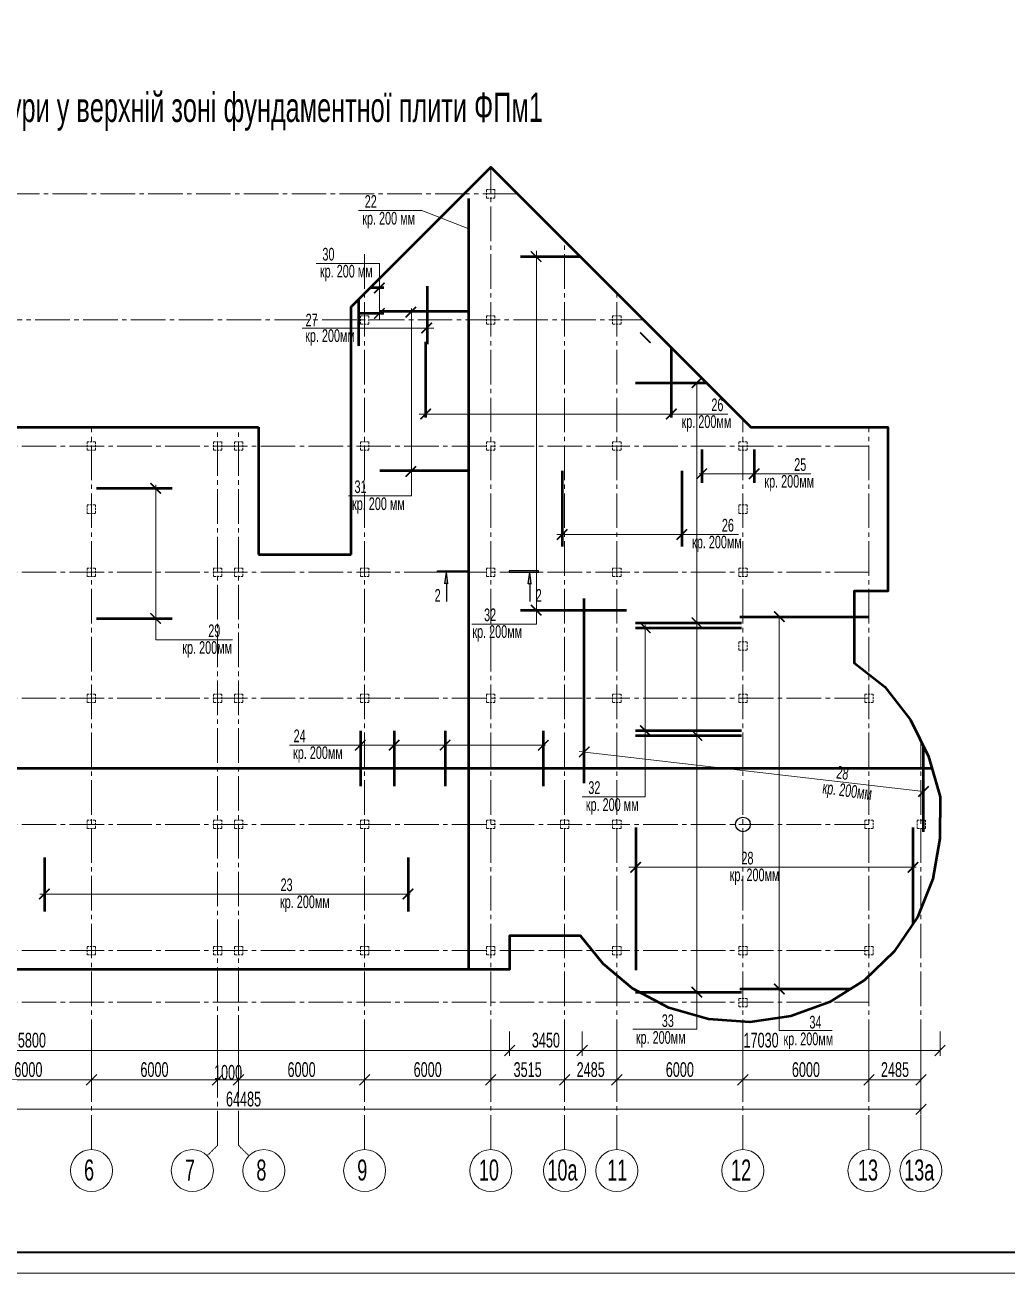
# Model space of a CAD drawing. Extents: x -483223 to 550073, y -164053 to -64662.
# Drawn here: x -463617 to -440250, y -132422 to -102734 of the extents above; entities that cross this region are included whole.
import ezdxf

# ---------------------------------------------------------------- set-up
doc = ezdxf.new("R2010")
doc.units = 0
doc.header["$MEASUREMENT"] = 0
for name, pattern in [('DASHDOT', [25.4, 12.7, -6.35, 0, -6.35]), ('HIDDEN2', [4.7625, 3.175, -1.5875]), ('K5LT_AXLED', [16.25, 11.75, -1.5, 1.5, -1.5]), ('K5LT_THIN', [0])]:
    doc.linetypes.add(name, pattern=pattern)
doc.layers.get('0').update_dxf_attribs({"color": 40, "linetype": 'CONTINUOUS'})
doc.layers.get('Defpoints').update_dxf_attribs({"linetype": 'CONTINUOUS'})
for name, color, linetype in [('KOLONY', 60, 'CONTINUOUS'), ('OPAL', 4, 'CONTINUOUS'), ('ТЕКСТ', 252, 'CONTINUOUS')]:
    doc.layers.add(name, color=color, linetype=linetype)
for name, color, linetype, lineweight in [('АРМАТУРА', 11, 'CONTINUOUS', 50), ('ОСН. ТОНКА', 250, 'CONTINUOUS', 15), ('ПУНКТИР МІN', 21, 'HIDDEN2', 15), ('РАМКА', 250, 'CONTINUOUS', 40), ('РОЗМІР', 250, 'CONTINUOUS', 15), ('РОЗМІР МІЖ ОСЯМИ', 250, 'CONTINUOUS', 15), ('ШТРИХУВАННЯ', 250, 'CONTINUOUS', 9)]:
    doc.layers.add(name, color=color, linetype=linetype, lineweight=lineweight)
doc.layers.add('ВІСЬ', color=197, linetype='DASHDOT', lineweight=15, transparency=0.5)
doc.styles.add('РОЗМІР', font='ARIALN.TTF', dxfattribs={"width": 0.75})
doc.dimstyles.new('Копия РОЗМ. МІЖ ОСЯМИ$0', dxfattribs={"dimtxt": 350, "dimasz": 250, "dimexe": 125, "dimexo": 350, "dimgap": 62.5, "dimtad": 1, "dimlfac": 2, "dimzin": 9, "dimtxsty": 'РОЗМІР', "dimblk": 'OBLIQUE', "dimcen": 250, "dimadec": 0, "dimazin": 0, "dimtfac": 1, "dimtix": 1, "dimtmove": 2, "dimatfit": 3, "dimfxl": 125, "dimlwd": -1, "dimlwe": -1, "dimarcsym": 0})

# ---------------------------------------------------------------- blocks, each defined once
blk = doc.blocks.new('_OBLIQUE')
at = {"color": 0, "linetype": 'ByBlock'}
blk.add_line((-0.5, -0.5), (0.5, 0.5), dxfattribs=at)
blk = doc.blocks.new('*D176')
at = {"layer": 'Defpoints', "color": 0, "transparency": 16777216}
for p in [(-465035, -126649), (-462035, -126649), (-462035, -127827)]:
    blk.add_point(p, dxfattribs=at)
at = {"layer": 'РОЗМІР МІЖ ОСЯМИ', "color": 0, "transparency": 16777216}
for p, q in [((-465035, -126999), (-465035, -127952)), ((-462035, -126999), (-462035, -127952)), ((-465035, -127827), (-462035, -127827))]:
    blk.add_line(p, q, dxfattribs=at)
at = {"layer": 'РОЗМІР МІЖ ОСЯМИ', "color": 0, "transparency": 16777216, "xscale": 250, "yscale": 250, "zscale": 250, "rotation": 180}
blk.add_blockref('_OBLIQUE', (-465035, -127827), dxfattribs=at)
at = {"layer": 'РОЗМІР МІЖ ОСЯМИ', "color": 0, "transparency": 16777216, "xscale": 250, "yscale": 250, "zscale": 250}
blk.add_blockref('_OBLIQUE', (-462035, -127827), dxfattribs=at)
at = {"layer": 'РОЗМІР МІЖ ОСЯМИ', "color": 0, "transparency": 16777216, "insert": (-463535, -127585), "char_height": 350, "attachment_point": 5, "style": 'РОЗМІР'}
blk.add_mtext('6000', dxfattribs=at)
blk = doc.blocks.new('*D177')
at = {"layer": 'Defpoints', "color": 0, "transparency": 16777216}
for p in [(-462035, -126649), (-459035, -126649), (-459035, -127827)]:
    blk.add_point(p, dxfattribs=at)
at = {"layer": 'РОЗМІР МІЖ ОСЯМИ', "color": 0, "transparency": 16777216}
for p, q in [((-462035, -126999), (-462035, -127952)), ((-459035, -126999), (-459035, -127952)), ((-462035, -127827), (-459035, -127827))]:
    blk.add_line(p, q, dxfattribs=at)
at = {"layer": 'РОЗМІР МІЖ ОСЯМИ', "color": 0, "transparency": 16777216, "xscale": 250, "yscale": 250, "zscale": 250, "rotation": 180}
blk.add_blockref('_OBLIQUE', (-462035, -127827), dxfattribs=at)
at = {"layer": 'РОЗМІР МІЖ ОСЯМИ', "color": 0, "transparency": 16777216, "xscale": 250, "yscale": 250, "zscale": 250}
blk.add_blockref('_OBLIQUE', (-459035, -127827), dxfattribs=at)
at = {"layer": 'РОЗМІР МІЖ ОСЯМИ', "color": 0, "transparency": 16777216, "insert": (-460535, -127585), "char_height": 350, "attachment_point": 5, "style": 'РОЗМІР'}
blk.add_mtext('6000', dxfattribs=at)
blk = doc.blocks.new('*D178')
at = {"layer": 'Defpoints', "color": 0, "transparency": 16777216}
for p in [(-459035, -126649), (-458535, -126649), (-458535, -127827)]:
    blk.add_point(p, dxfattribs=at)
at = {"layer": 'РОЗМІР МІЖ ОСЯМИ', "color": 0, "transparency": 16777216}
for p, q in [((-459035, -126999), (-459035, -127952)), ((-458535, -126999), (-458535, -127952)), ((-459035, -127827), (-458535, -127827))]:
    blk.add_line(p, q, dxfattribs=at)
at = {"layer": 'РОЗМІР МІЖ ОСЯМИ', "color": 0, "transparency": 16777216, "xscale": 250, "yscale": 250, "zscale": 250, "rotation": 180}
blk.add_blockref('_OBLIQUE', (-459035, -127827), dxfattribs=at)
at = {"layer": 'РОЗМІР МІЖ ОСЯМИ', "color": 0, "transparency": 16777216, "xscale": 250, "yscale": 250, "zscale": 250}
blk.add_blockref('_OBLIQUE', (-458535, -127827), dxfattribs=at)
at = {"layer": 'РОЗМІР МІЖ ОСЯМИ', "color": 0, "transparency": 16777216, "insert": (-458785, -127651), "char_height": 350, "attachment_point": 5, "style": 'РОЗМІР'}
blk.add_mtext('1000', dxfattribs=at)
blk = doc.blocks.new('*D179')
at = {"layer": 'Defpoints', "color": 0, "transparency": 16777216}
for p in [(-458535, -126649), (-455535, -126649), (-455535, -127827)]:
    blk.add_point(p, dxfattribs=at)
at = {"layer": 'РОЗМІР МІЖ ОСЯМИ', "color": 0, "transparency": 16777216}
for p, q in [((-458535, -126999), (-458535, -127952)), ((-455535, -126999), (-455535, -127952)), ((-458535, -127827), (-455535, -127827))]:
    blk.add_line(p, q, dxfattribs=at)
at = {"layer": 'РОЗМІР МІЖ ОСЯМИ', "color": 0, "transparency": 16777216, "xscale": 250, "yscale": 250, "zscale": 250, "rotation": 180}
blk.add_blockref('_OBLIQUE', (-458535, -127827), dxfattribs=at)
at = {"layer": 'РОЗМІР МІЖ ОСЯМИ', "color": 0, "transparency": 16777216, "xscale": 250, "yscale": 250, "zscale": 250}
blk.add_blockref('_OBLIQUE', (-455535, -127827), dxfattribs=at)
at = {"layer": 'РОЗМІР МІЖ ОСЯМИ', "color": 0, "transparency": 16777216, "insert": (-457035, -127585), "char_height": 350, "attachment_point": 5, "style": 'РОЗМІР'}
blk.add_mtext('6000', dxfattribs=at)
blk = doc.blocks.new('*D180')
at = {"layer": 'Defpoints', "color": 0, "transparency": 16777216}
for p in [(-455535, -126649), (-452535, -126649), (-452535, -127827)]:
    blk.add_point(p, dxfattribs=at)
at = {"layer": 'РОЗМІР МІЖ ОСЯМИ', "color": 0, "transparency": 16777216}
for p, q in [((-455535, -126999), (-455535, -127952)), ((-452535, -126999), (-452535, -127952)), ((-455535, -127827), (-452535, -127827))]:
    blk.add_line(p, q, dxfattribs=at)
at = {"layer": 'РОЗМІР МІЖ ОСЯМИ', "color": 0, "transparency": 16777216, "xscale": 250, "yscale": 250, "zscale": 250, "rotation": 180}
blk.add_blockref('_OBLIQUE', (-455535, -127827), dxfattribs=at)
at = {"layer": 'РОЗМІР МІЖ ОСЯМИ', "color": 0, "transparency": 16777216, "xscale": 250, "yscale": 250, "zscale": 250}
blk.add_blockref('_OBLIQUE', (-452535, -127827), dxfattribs=at)
at = {"layer": 'РОЗМІР МІЖ ОСЯМИ', "color": 0, "transparency": 16777216, "insert": (-454035, -127585), "char_height": 350, "attachment_point": 5, "style": 'РОЗМІР'}
blk.add_mtext('6000', dxfattribs=at)
blk = doc.blocks.new('*D181')
at = {"layer": 'Defpoints', "color": 0, "transparency": 16777216}
for p in [(-452535, -126649), (-450777, -126649), (-450777, -127827)]:
    blk.add_point(p, dxfattribs=at)
at = {"layer": 'РОЗМІР МІЖ ОСЯМИ', "color": 0, "transparency": 16777216}
for p, q in [((-452535, -126999), (-452535, -127952)), ((-450777, -126999), (-450777, -127952)), ((-452535, -127827), (-450777, -127827))]:
    blk.add_line(p, q, dxfattribs=at)
at = {"layer": 'РОЗМІР МІЖ ОСЯМИ', "color": 0, "transparency": 16777216, "xscale": 250, "yscale": 250, "zscale": 250, "rotation": 180}
blk.add_blockref('_OBLIQUE', (-452535, -127827), dxfattribs=at)
at = {"layer": 'РОЗМІР МІЖ ОСЯМИ', "color": 0, "transparency": 16777216, "xscale": 250, "yscale": 250, "zscale": 250}
blk.add_blockref('_OBLIQUE', (-450777, -127827), dxfattribs=at)
at = {"layer": 'РОЗМІР МІЖ ОСЯМИ', "color": 0, "transparency": 16777216, "insert": (-451656, -127585), "char_height": 350, "attachment_point": 5, "style": 'РОЗМІР'}
blk.add_mtext('3515', dxfattribs=at)
blk = doc.blocks.new('*D182')
at = {"layer": 'Defpoints', "color": 0, "transparency": 16777216}
for p in [(-450777, -126649), (-449535, -126649), (-449535, -127827)]:
    blk.add_point(p, dxfattribs=at)
at = {"layer": 'РОЗМІР МІЖ ОСЯМИ', "color": 0, "transparency": 16777216}
for p, q in [((-450777, -126999), (-450777, -127952)), ((-449535, -126999), (-449535, -127952)), ((-450777, -127827), (-449535, -127827))]:
    blk.add_line(p, q, dxfattribs=at)
at = {"layer": 'РОЗМІР МІЖ ОСЯМИ', "color": 0, "transparency": 16777216, "xscale": 250, "yscale": 250, "zscale": 250, "rotation": 180}
blk.add_blockref('_OBLIQUE', (-450777, -127827), dxfattribs=at)
at = {"layer": 'РОЗМІР МІЖ ОСЯМИ', "color": 0, "transparency": 16777216, "xscale": 250, "yscale": 250, "zscale": 250}
blk.add_blockref('_OBLIQUE', (-449535, -127827), dxfattribs=at)
at = {"layer": 'РОЗМІР МІЖ ОСЯМИ', "color": 0, "transparency": 16777216, "insert": (-450156, -127585), "char_height": 350, "attachment_point": 5, "style": 'РОЗМІР'}
blk.add_mtext('2485', dxfattribs=at)
blk = doc.blocks.new('*D183')
at = {"layer": 'Defpoints', "color": 0, "transparency": 16777216}
for p in [(-449535, -126649), (-446535, -126649), (-446535, -127827)]:
    blk.add_point(p, dxfattribs=at)
at = {"layer": 'РОЗМІР МІЖ ОСЯМИ', "color": 0, "transparency": 16777216}
for p, q in [((-449535, -126999), (-449535, -127952)), ((-446535, -126999), (-446535, -127952)), ((-449535, -127827), (-446535, -127827))]:
    blk.add_line(p, q, dxfattribs=at)
at = {"layer": 'РОЗМІР МІЖ ОСЯМИ', "color": 0, "transparency": 16777216, "xscale": 250, "yscale": 250, "zscale": 250, "rotation": 180}
blk.add_blockref('_OBLIQUE', (-449535, -127827), dxfattribs=at)
at = {"layer": 'РОЗМІР МІЖ ОСЯМИ', "color": 0, "transparency": 16777216, "xscale": 250, "yscale": 250, "zscale": 250}
blk.add_blockref('_OBLIQUE', (-446535, -127827), dxfattribs=at)
at = {"layer": 'РОЗМІР МІЖ ОСЯМИ', "color": 0, "transparency": 16777216, "insert": (-448035, -127585), "char_height": 350, "attachment_point": 5, "style": 'РОЗМІР'}
blk.add_mtext('6000', dxfattribs=at)
blk = doc.blocks.new('*D184')
at = {"layer": 'Defpoints', "color": 0, "transparency": 16777216}
for p in [(-446535, -126649), (-443535, -126649), (-443535, -127827)]:
    blk.add_point(p, dxfattribs=at)
at = {"layer": 'РОЗМІР МІЖ ОСЯМИ', "color": 0, "transparency": 16777216}
for p, q in [((-446535, -126999), (-446535, -127952)), ((-443535, -126999), (-443535, -127952)), ((-446535, -127827), (-443535, -127827))]:
    blk.add_line(p, q, dxfattribs=at)
at = {"layer": 'РОЗМІР МІЖ ОСЯМИ', "color": 0, "transparency": 16777216, "xscale": 250, "yscale": 250, "zscale": 250, "rotation": 180}
blk.add_blockref('_OBLIQUE', (-446535, -127827), dxfattribs=at)
at = {"layer": 'РОЗМІР МІЖ ОСЯМИ', "color": 0, "transparency": 16777216, "xscale": 250, "yscale": 250, "zscale": 250}
blk.add_blockref('_OBLIQUE', (-443535, -127827), dxfattribs=at)
at = {"layer": 'РОЗМІР МІЖ ОСЯМИ', "color": 0, "transparency": 16777216, "insert": (-445035, -127585), "char_height": 350, "attachment_point": 5, "style": 'РОЗМІР'}
blk.add_mtext('6000', dxfattribs=at)
blk = doc.blocks.new('*D185')
at = {"layer": 'Defpoints', "color": 0, "transparency": 16777216}
for p in [(-443535, -126649), (-442298, -126649), (-442298, -127827)]:
    blk.add_point(p, dxfattribs=at)
at = {"layer": 'РОЗМІР МІЖ ОСЯМИ', "color": 0, "transparency": 16777216}
for p, q in [((-443535, -126999), (-443535, -127952)), ((-442298, -126999), (-442298, -127952)), ((-443535, -127827), (-442298, -127827))]:
    blk.add_line(p, q, dxfattribs=at)
at = {"layer": 'РОЗМІР МІЖ ОСЯМИ', "color": 0, "transparency": 16777216, "xscale": 250, "yscale": 250, "zscale": 250, "rotation": 180}
blk.add_blockref('_OBLIQUE', (-443535, -127827), dxfattribs=at)
at = {"layer": 'РОЗМІР МІЖ ОСЯМИ', "color": 0, "transparency": 16777216, "xscale": 250, "yscale": 250, "zscale": 250}
blk.add_blockref('_OBLIQUE', (-442298, -127827), dxfattribs=at)
at = {"layer": 'РОЗМІР МІЖ ОСЯМИ', "color": 0, "transparency": 16777216, "insert": (-442916, -127585), "char_height": 350, "attachment_point": 5, "style": 'РОЗМІР'}
blk.add_mtext('2485', dxfattribs=at)
blk = doc.blocks.new('*D186')
at = {"layer": 'Defpoints', "color": 0, "transparency": 16777216}
for p in [(-474535, -126849), (-442298, -126849), (-442298, -128527)]:
    blk.add_point(p, dxfattribs=at)
at = {"layer": 'РОЗМІР МІЖ ОСЯМИ', "color": 0, "transparency": 16777216}
for p, q in [((-474535, -127199), (-474535, -128652)), ((-442298, -127199), (-442298, -128652)), ((-474535, -128527), (-442298, -128527))]:
    blk.add_line(p, q, dxfattribs=at)
at = {"layer": 'РОЗМІР МІЖ ОСЯМИ', "color": 0, "transparency": 16777216, "xscale": 250, "yscale": 250, "zscale": 250, "rotation": 180}
blk.add_blockref('_OBLIQUE', (-474535, -128527), dxfattribs=at)
at = {"layer": 'РОЗМІР МІЖ ОСЯМИ', "color": 0, "transparency": 16777216, "xscale": 250, "yscale": 250, "zscale": 250}
blk.add_blockref('_OBLIQUE', (-442298, -128527), dxfattribs=at)
at = {"layer": 'РОЗМІР МІЖ ОСЯМИ', "color": 0, "transparency": 16777216, "insert": (-458416, -128285), "char_height": 350, "attachment_point": 5, "style": 'РОЗМІР'}
blk.add_mtext('64485', dxfattribs=at)
blk = doc.blocks.new('*D197')
at = {"layer": 'Defpoints', "color": 0, "transparency": 16777216}
for p in [(-474985, -126327), (-452085, -126327), (-474985, -127127)]:
    blk.add_point(p, dxfattribs=at)
at = {"layer": 'ОСН. ТОНКА', "color": 0, "transparency": 16777216}
for p, q in [((-474985, -126677), (-474985, -127252)), ((-452085, -126677), (-452085, -127252)), ((-452085, -127127), (-474985, -127127))]:
    blk.add_line(p, q, dxfattribs=at)
at = {"layer": 'ОСН. ТОНКА', "color": 0, "transparency": 16777216, "xscale": 250, "yscale": 250, "zscale": 250, "rotation": 180}
blk.add_blockref('_OBLIQUE', (-474985, -127127), dxfattribs=at)
at = {"layer": 'ОСН. ТОНКА', "color": 0, "transparency": 16777216, "xscale": 250, "yscale": 250, "zscale": 250}
blk.add_blockref('_OBLIQUE', (-452085, -127127), dxfattribs=at)
at = {"layer": 'ОСН. ТОНКА', "color": 0, "transparency": 16777216, "insert": (-463535, -126885), "char_height": 350, "attachment_point": 5, "style": 'РОЗМІР'}
blk.add_mtext('45800', dxfattribs=at)
blk = doc.blocks.new('*D198')
at = {"layer": 'Defpoints', "color": 0, "transparency": 16777216}
for p in [(-474985, -126327), (-452085, -126327), (-452085, -127127)]:
    blk.add_point(p, dxfattribs=at)
at = {"layer": 'ОСН. ТОНКА', "color": 0, "transparency": 16777216}
for p, q in [((-474985, -126677), (-474985, -127252)), ((-452085, -126677), (-452085, -127252)), ((-474985, -127127), (-452085, -127127))]:
    blk.add_line(p, q, dxfattribs=at)
at = {"layer": 'ОСН. ТОНКА', "color": 0, "transparency": 16777216, "xscale": 250, "yscale": 250, "zscale": 250, "rotation": 180}
blk.add_blockref('_OBLIQUE', (-474985, -127127), dxfattribs=at)
at = {"layer": 'ОСН. ТОНКА', "color": 0, "transparency": 16777216, "xscale": 250, "yscale": 250, "zscale": 250}
blk.add_blockref('_OBLIQUE', (-452085, -127127), dxfattribs=at)
at = {"layer": 'ОСН. ТОНКА', "color": 0, "transparency": 16777216, "insert": (-463535, -126885), "char_height": 350, "attachment_point": 5, "style": 'РОЗМІР'}
blk.add_mtext('45800', dxfattribs=at)
blk = doc.blocks.new('*D199')
at = {"layer": 'Defpoints', "color": 0, "transparency": 16777216}
for p in [(-450360, -126327), (-441844, -126327), (-441844, -127127)]:
    blk.add_point(p, dxfattribs=at)
at = {"layer": 'ОСН. ТОНКА', "color": 0, "transparency": 16777216}
for p, q in [((-450360, -126677), (-450360, -127252)), ((-441844, -126677), (-441844, -127252)), ((-450360, -127127), (-441844, -127127))]:
    blk.add_line(p, q, dxfattribs=at)
at = {"layer": 'ОСН. ТОНКА', "color": 0, "transparency": 16777216, "xscale": 250, "yscale": 250, "zscale": 250, "rotation": 180}
blk.add_blockref('_OBLIQUE', (-450360, -127127), dxfattribs=at)
at = {"layer": 'ОСН. ТОНКА', "color": 0, "transparency": 16777216, "xscale": 250, "yscale": 250, "zscale": 250}
blk.add_blockref('_OBLIQUE', (-441844, -127127), dxfattribs=at)
at = {"layer": 'ОСН. ТОНКА', "color": 0, "transparency": 16777216, "insert": (-446102, -126885), "char_height": 350, "attachment_point": 5, "style": 'РОЗМІР'}
blk.add_mtext('17030', dxfattribs=at)
blk = doc.blocks.new('*D200')
at = {"layer": 'Defpoints', "color": 0, "transparency": 16777216}
for p in [(-452085, -126327), (-450360, -126327), (-450360, -127127)]:
    blk.add_point(p, dxfattribs=at)
at = {"layer": 'ОСН. ТОНКА', "color": 0, "transparency": 16777216}
for p, q in [((-452085, -126677), (-452085, -127252)), ((-450360, -126677), (-450360, -127252)), ((-452085, -127127), (-450360, -127127))]:
    blk.add_line(p, q, dxfattribs=at)
at = {"layer": 'ОСН. ТОНКА', "color": 0, "transparency": 16777216, "xscale": 250, "yscale": 250, "zscale": 250, "rotation": 180}
blk.add_blockref('_OBLIQUE', (-452085, -127127), dxfattribs=at)
at = {"layer": 'ОСН. ТОНКА', "color": 0, "transparency": 16777216, "xscale": 250, "yscale": 250, "zscale": 250}
blk.add_blockref('_OBLIQUE', (-450360, -127127), dxfattribs=at)
at = {"layer": 'ОСН. ТОНКА', "color": 0, "transparency": 16777216, "insert": (-451222, -126885), "char_height": 350, "attachment_point": 5, "style": 'РОЗМІР'}
blk.add_mtext('3450', dxfattribs=at)
blk = doc.blocks.new('_ArchTick')
at = {"color": 0, "linetype": 'ByBlock', "const_width": 0.15}
blk.add_lwpolyline([(-0.5, -0.5), (0.5, 0.5)], dxfattribs=at)

msp = doc.modelspace()

# ---------------------------------------------------------------- hatches: boundary and pattern name
at = {"layer": 'ШТРИХУВАННЯ', "ltscale": 50}
h = msp.add_hatch(color=7, dxfattribs=at)
edge = h.paths.add_edge_path()
edge.add_line((-453587.82, -115751.4537), (-453622.82, -116031.4537))
edge.add_ellipse((-453587.82, -116074.0438), major_axis=(0, -55.1263), ratio=0.9999999947, start_angle=140.58705469, end_angle=219.4129462, ccw=False)
edge.add_line((-453552.82, -116031.4537), (-453587.82, -115751.4537))
h.paths.add_polyline_path([(-453097.82, -115751.4537), (-453097.82, -115716.4537), (-453797.82, -115716.4537), (-453797.82, -115751.4537)])
h = msp.add_hatch(color=7, dxfattribs=at)
edge = h.paths.add_edge_path()
edge.add_line((-451607.82, -115751.4537), (-451572.82, -116031.4537))
edge.add_ellipse((-451607.82, -116074.0438), major_axis=(0, -55.1263), ratio=0.9999999947, start_angle=140.5870538, end_angle=219.41294531)
edge.add_line((-451642.82, -116031.4537), (-451607.82, -115751.4537))
h.paths.add_polyline_path([(-452097.82, -115751.4537), (-452097.82, -115716.4537), (-451397.82, -115716.4537), (-451397.82, -115751.4537)])

# ---------------------------------------------------------------- linework, layer by layer
at = {"layer": 'KOLONY', "color": 7}
msp.add_circle((-446534.689, -121751.4537), 175, dxfattribs=at)
at = {"layer": 'OPAL', "color": 7, "lineweight": 50}
for p, q in [((-455858.7277, -115327.2121), (-455858.7277, -109439.0943)), ((-458061.1831, -112301.4537), (-458061.1831, -115327.2121)), ((-458061.1831, -115327.2121), (-455858.7277, -115327.2121))]:
    msp.add_line(p, q, dxfattribs=at)
for points in [[(-455858.7277, -109439.0943), (-452534.689, -106115.0539), (-446348.2907, -112301.4537), (-443084.689, -112301.4537), (-443084.689, -116201.4553), (-443884.689, -116201.4553), (-443884.689, -117907.5542), (-443156.5884, -118478.9547), (-442546.7404, -119259.5043), (-442119.5889, -120135.3542), (-441841.9888, -121091.9292), (-441845.1901, -122088.0138), (-442014.3887, -123047.6238), (-442382.6382, -123959.1289), (-442932.388, -124774.1451), (-443639.5413, -125457.0583), (-444473.2388, -125978.0147), (-445397.0395, -126314.2482), (-446370.5899, -126451.0677), (-447351.2906, -126382.4916), (-448296.2887, -126111.5169), (-449164.2911, -125649.9843), (-449857.7389, -125068.1209), (-450396.0187, -124401.4537), (-450464.7397, -124401.4537), (-452084.689, -124401.4537), (-452084.689, -125201.4553), (-474984.689, -125201.4553)], [(-474984.689, -125201.4553), (-474984.689, -112301.4537), (-458061.1831, -112301.4537)]]:
    msp.add_lwpolyline(points, dxfattribs=at)
at = {"layer": 'АРМАТУРА', "color": 7}
for p, q in [((-453059.0026, -125176.5268), (-453059.0026, -106860.8312)), ((-451827.0636, -108244.4659), (-450405.2775, -108244.4659)), ((-454042.0009, -110329.9438), (-454042.0009, -108949.9438)), ((-455075.8667, -108986.6371), (-455406.2707, -108986.6371)), ((-455675.8667, -110366.6371), (-455675.8667, -109256.2332)), ((-455075.8667, -109595.703), (-455675.8667, -109595.703)), ((-453075.9594, -109552.1027), (-455175.9594, -109552.1027)), ((-454083.872, -110273.6961), (-454083.872, -112073.6961)), ((-448238.0744, -110411.6695), (-448238.0744, -112073.6961)), ((-449086.6236, -111244.4458), (-447405.2984, -111244.4458)), ((-447515.3569, -112829.0548), (-447515.3569, -113629.0548)), ((-446267.0446, -112829.0548), (-446267.0446, -113629.0548)), ((-453075.9594, -113340.169), (-455175.9594, -113340.169)), ((-450833.7381, -113338.2743), (-450833.7381, -115138.2743)), ((-447987.4722, -113338.2743), (-447987.4722, -115138.2743)), ((-461916.474, -113754.3437), (-460116.474, -113754.3437)), ((-450311.3718, -120773.3791), (-450311.3718, -116373.3791)), ((-451827.0636, -116651.6801), (-449307.0636, -116651.6801)), ((-461916.474, -116851.4632), (-460116.474, -116851.4632)), ((-449086.6236, -116952.6345), (-446566.6236, -116952.6345)), ((-446607.5002, -116808.9371), (-443534.689, -116808.9371)), ((-449086.6236, -117073.5538), (-446566.6236, -117073.5538)), ((-455632.5909, -119522.0234), (-455632.5909, -120842.0234)), ((-454832.7748, -119522.0234), (-454832.7748, -120842.0234)), ((-453621.594, -119522.0234), (-453621.594, -120842.0234)), ((-451283.797, -119522.0234), (-451283.797, -120842.0234)), ((-449086.6236, -119518.4876), (-446566.6236, -119518.4876)), ((-449086.6236, -119633.6783), (-446566.6236, -119633.6783)), ((-442237.7883, -121923.4499), (-442237.7883, -119892.993)), ((-474860.751, -120412.4474), (-442039.1759, -120412.4474)), ((-449084.5354, -121820.6423), (-449084.5354, -125220.6423)), ((-442488.2586, -121820.6423), (-442488.2586, -124115.7135)), ((-463155.1469, -122539.1552), (-463155.1469, -123819.1552)), ((-454502.6308, -122539.1552), (-454502.6308, -123819.1552)), ((-449086.6236, -125742.5448), (-446566.6236, -125742.5448)), ((-446607.5002, -125665.4956), (-443973.1079, -125665.4956))]:
    msp.add_line(p, q, dxfattribs=at)
at = {"layer": 'ВІСЬ', "color": 7, "linetype": 'K5LT_AXLED', "ltscale": 70}
for p, q in [((-452534.689, -129485.6578), (-452534.689, -106115.0539)), ((-451898.2893, -106751.4537), (-479529.9195, -106751.4537)), ((-450777.3296, -129485.6392), (-450777.3296, -107872.4138)), ((-455534.689, -129485.6578), (-455534.689, -108088.1641)), ((-449534.689, -129485.6578), (-449534.689, -109115.0547)), ((-448898.2901, -109751.4537), (-479529.9195, -109751.4537)), ((-446534.689, -129485.6578), (-446534.689, -112115.0554)), ((-462034.689, -129485.6578), (-462034.689, -112301.4537)), ((-459034.689, -129385.6578), (-459034.689, -112301.4537)), ((-458534.689, -129385.6578), (-458534.689, -112301.4537)), ((-443534.689, -129485.6578), (-443534.689, -112301.4537)), ((-443534.689, -112751.4537), (-479529.9195, -112751.4537)), ((-443534.689, -115751.4537), (-479529.9195, -115751.4537)), ((-443534.689, -118751.4537), (-479529.9195, -118751.4537)), ((-442298.2015, -129485.6578), (-442298.2015, -119769.1191)), ((-443534.689, -121751.4537), (-479529.9195, -121751.4537)), ((-443534.689, -124751.4537), (-479529.9195, -124751.4537)), ((-443534.689, -125976.3443), (-479529.9195, -125976.3443))]:
    msp.add_line(p, q, dxfattribs=at)
at = {"layer": 'ВІСЬ', "color": 7}
for p, q in [((-459281.1356, -129632.1045), (-459034.689, -129385.6578)), ((-458288.2424, -129632.1045), (-458534.689, -129385.6578))]:
    msp.add_line(p, q, dxfattribs=at)
at = {"layer": 'ОСН. ТОНКА', "color": 7}
for p, q in [((-455677.4541, -107147.1679), (-454176.7892, -107147.1679)), ((-454176.7892, -107147.1679), (-453059.0026, -107581.058)), ((-451447.4413, -116984.3356), (-451447.4413, -108103.1125)), ((-456684.2767, -108406.1799), (-455183.6118, -108406.1799)), ((-455183.6118, -109751.4537), (-455183.6118, -108406.1799)), ((-454419.5096, -113937.468), (-454419.5096, -109476.2506)), ((-453890.5564, -109943.8585), (-457023.9631, -109943.8585)), ((-447628.6784, -126624.0794), (-447628.6784, -111244.4458)), ((-446892.541, -111989.4149), (-454238.0864, -111989.4149)), ((-460506.7616, -117363.4072), (-460506.7616, -113674.1514)), ((-444921.5111, -113410.2007), (-447575.4457, -113410.2007)), ((-455920.1745, -113937.468), (-454419.5096, -113937.468)), ((-446641.9388, -114853.8109), (-450964.8212, -114853.8109)), ((-445669.785, -126655.1516), (-445669.785, -116795.6314)), ((-451447.4413, -116984.3356), (-452980.8219, -116984.3356)), ((-448857.0591, -117007.0211), (-448857.0591, -121094.8774)), ((-460506.7616, -117363.4072), (-458680.1331, -117363.4072)), ((-451234.5999, -119865.4214), (-457321.35, -119865.4214)), ((-442237.7883, -120969.7858), (-450429.4559, -120014.0108)), ((-450357.724, -121094.8774), (-448857.0591, -121094.8774)), ((-442414.48, -122771.1327), (-449251.3817, -122771.1327)), ((-454453.4337, -123406.7197), (-463260.2665, -123406.7197)), ((-447628.6784, -126624.0794), (-449149.7902, -126624.0794)), ((-445669.785, -126655.1516), (-444408.1299, -126655.1516))]:
    msp.add_line(p, q, dxfattribs=at)
at = {"layer": 'ОСН. ТОНКА', "color": 7, "linetype": 'ByBlock', "lineweight": -2}
for p, q in [((-453797.82, -115716.4537), (-453097.82, -115716.4537)), ((-453797.82, -115751.4537), (-453797.82, -115716.4537)), ((-453097.82, -115751.4537), (-453797.82, -115751.4537)), ((-453622.82, -116031.4537), (-453587.82, -115751.4537)), ((-453552.82, -116031.4537), (-453587.82, -115751.4537)), ((-453097.82, -115716.4537), (-453097.82, -115751.4537)), ((-451397.82, -115716.4537), (-452097.82, -115716.4537)), ((-452097.82, -115716.4537), (-452097.82, -115751.4537)), ((-452097.82, -115751.4537), (-451397.82, -115751.4537)), ((-451642.82, -116031.4537), (-451607.82, -115751.4537)), ((-451572.82, -116031.4537), (-451607.82, -115751.4537)), ((-451397.82, -115751.4537), (-451397.82, -115716.4537)), ((-453587.82, -116018.9174), (-453587.82, -116451.4537)), ((-451607.82, -116018.9174), (-451607.82, -116451.4537))]:
    msp.add_line(p, q, dxfattribs=at)
at = {"layer": 'ОСН. ТОНКА', "color": 7, "ltscale": 40}
msp.add_lwpolyline([(-483223.0897, -73022.1397), (-483223.0897, -132422.1397), (-399123.0897, -132422.1397), (-399123.0897, -73022.1397), (-483223.0897, -73022.1397)], dxfattribs=at)
at = {"layer": 'ОСН. ТОНКА', "color": 7, "linetype": 'K5LT_THIN'}
for centre in [(-462034.689, -129985.6578), (-459634.689, -129985.6578), (-457934.689, -129985.6578), (-455534.689, -129985.6578), (-452534.689, -129985.6578), (-450777.3296, -129985.6392), (-449534.689, -129985.6578), (-446534.689, -129985.6578), (-443534.689, -129985.6578), (-442298.2015, -129985.6578)]:
    msp.add_arc(centre, 500, 0, 359.99999427, dxfattribs=at)
at = {"layer": 'ОСН. ТОНКА', "color": 7, "linetype": 'ByBlock', "lineweight": -2}
msp.add_ellipse((-453587.82, -116074.0438), major_axis=(0, -55.1263), ratio=0.9999999947, start_param=2.45370699, end_param=3.8294783326, dxfattribs=at)
at = {"layer": 'ОСН. ТОНКА', "color": 7, "linetype": 'ByBlock', "lineweight": -2, "extrusion": (0, 0, -1)}
msp.add_ellipse((-451607.82, -116074.0438), major_axis=(-0.0071, 55.1263), ratio=0.9999999947, start_param=-0.6877572303, end_param=0.6880141123, dxfattribs=at)
at = {"layer": 'ПУНКТИР МІN', "color": 7, "ltscale": 15}
for points in [[(-452634.6897, -106651.4526), (-452434.6873, -106651.4526), (-452434.6873, -106851.4515), (-452634.6897, -106851.4515), (-452634.6897, -106651.4526)], [(-455634.6881, -109651.4517), (-455434.6892, -109651.4517), (-455434.6892, -109851.4522), (-455634.6881, -109851.4522), (-455634.6881, -109651.4517)], [(-452634.6881, -109651.4517), (-452434.6892, -109651.4517), (-452434.6892, -109851.4522), (-452634.6881, -109851.4522), (-452634.6881, -109651.4517)], [(-449634.6881, -109651.4517), (-449434.6892, -109651.4517), (-449434.6892, -109851.4522), (-449634.6881, -109851.4522), (-449634.6881, -109651.4517)], [(-462134.6896, -112651.4526), (-461934.6888, -112651.4526), (-461934.6888, -112851.4532), (-462134.6896, -112851.4532), (-462134.6896, -112651.4526)], [(-459134.6887, -112651.4526), (-458934.6881, -112651.4526), (-458934.6881, -112851.4532), (-459134.6887, -112851.4532), (-459134.6887, -112651.4526)], [(-458634.6881, -112651.4526), (-458434.6892, -112651.4526), (-458434.6892, -112851.4532), (-458634.6881, -112851.4532), (-458634.6881, -112651.4526)], [(-455634.6881, -112651.4517), (-455434.6892, -112651.4517), (-455434.6892, -112851.4522), (-455634.6881, -112851.4522), (-455634.6881, -112651.4517)], [(-452634.6881, -112651.4517), (-452434.6892, -112651.4517), (-452434.6892, -112851.4522), (-452634.6881, -112851.4522), (-452634.6881, -112651.4517)], [(-449634.6881, -112651.4517), (-449434.6892, -112651.4517), (-449434.6892, -112851.4522), (-449634.6881, -112851.4522), (-449634.6881, -112651.4517)], [(-446634.6881, -112651.4526), (-446434.6892, -112651.4526), (-446434.6892, -112851.4532), (-446634.6881, -112851.4532), (-446634.6881, -112651.4526)], [(-462134.6896, -114151.4513), (-461934.6888, -114151.4513), (-461934.6888, -114351.4519), (-462134.6896, -114351.4519), (-462134.6896, -114151.4513)], [(-446634.6881, -114151.4513), (-446434.6892, -114151.4513), (-446434.6892, -114351.4519), (-446634.6881, -114351.4519), (-446634.6881, -114151.4513)], [(-462134.6896, -115651.4517), (-461934.6888, -115651.4517), (-461934.6888, -115851.4522), (-462134.6896, -115851.4522), (-462134.6896, -115651.4517)], [(-459134.6887, -115651.4517), (-458934.6881, -115651.4517), (-458934.6881, -115851.4522), (-459134.6887, -115851.4522), (-459134.6887, -115651.4517)], [(-458634.6881, -115651.4517), (-458434.6892, -115651.4517), (-458434.6892, -115851.4522), (-458634.6881, -115851.4522), (-458634.6881, -115651.4517)], [(-455634.6881, -115651.4517), (-455434.6892, -115651.4517), (-455434.6892, -115851.4522), (-455634.6881, -115851.4522), (-455634.6881, -115651.4517)], [(-452634.6881, -115651.4517), (-452434.6892, -115651.4517), (-452434.6892, -115851.4522), (-452634.6881, -115851.4522), (-452634.6881, -115651.4517)], [(-449634.6881, -115651.4517), (-449434.6892, -115651.4517), (-449434.6892, -115851.4522), (-449634.6881, -115851.4522), (-449634.6881, -115651.4517)], [(-446634.6881, -115651.4517), (-446434.6892, -115651.4517), (-446434.6892, -115851.4522), (-446634.6881, -115851.4522), (-446634.6881, -115651.4517)], [(-446634.6881, -117408.9531), (-446434.6892, -117408.9531), (-446434.6892, -117608.9538), (-446634.6881, -117608.9538), (-446634.6881, -117408.9531)], [(-462134.6896, -118651.4526), (-461934.6888, -118651.4526), (-461934.6888, -118851.4532), (-462134.6896, -118851.4532), (-462134.6896, -118651.4526)], [(-459134.6887, -118651.4526), (-458934.6881, -118651.4526), (-458934.6881, -118851.4532), (-459134.6887, -118851.4532), (-459134.6887, -118651.4526)], [(-458634.6881, -118651.4526), (-458434.6892, -118651.4526), (-458434.6892, -118851.4532), (-458634.6881, -118851.4532), (-458634.6881, -118651.4526)], [(-455634.6871, -118651.4526), (-455434.6883, -118651.4526), (-455434.6883, -118851.4532), (-455634.6871, -118851.4532), (-455634.6871, -118651.4526)], [(-452634.6897, -118651.4526), (-452434.6873, -118651.4526), (-452434.6873, -118851.4532), (-452634.6897, -118851.4532), (-452634.6897, -118651.4526)], [(-449634.689, -118651.4526), (-449434.6901, -118651.4526), (-449434.6901, -118851.4532), (-449634.689, -118851.4532), (-449634.689, -118651.4526)], [(-446634.6881, -118651.4526), (-446434.6892, -118651.4526), (-446434.6892, -118851.4532), (-446634.6881, -118851.4532), (-446634.6881, -118651.4526)], [(-443634.3358, -118651.4526), (-443434.3369, -118651.4526), (-443434.3369, -118851.4532), (-443634.3358, -118851.4532), (-443634.3358, -118651.4526)], [(-462134.6896, -121651.4533), (-461934.6888, -121651.4533), (-461934.6888, -121851.4522), (-462134.6896, -121851.4522), (-462134.6896, -121651.4533)], [(-459134.6887, -121651.4533), (-458934.6881, -121651.4533), (-458934.6881, -121851.4522), (-459134.6887, -121851.4522), (-459134.6887, -121651.4533)], [(-458634.6881, -121651.4533), (-458434.6892, -121651.4533), (-458434.6892, -121851.4522), (-458634.6881, -121851.4522), (-458634.6881, -121651.4533)], [(-455634.6871, -121651.4533), (-455434.6883, -121651.4533), (-455434.6883, -121851.4522), (-455634.6871, -121851.4522), (-455634.6871, -121651.4533)], [(-452634.6897, -121651.4533), (-452434.6873, -121651.4533), (-452434.6873, -121851.4522), (-452634.6897, -121851.4522), (-452634.6897, -121651.4533)], [(-450877.1883, -121651.4533), (-450677.1895, -121651.4533), (-450677.1895, -121851.4522), (-450877.1883, -121851.4522), (-450877.1883, -121651.4533)], [(-449634.689, -121651.4533), (-449434.6901, -121651.4533), (-449434.6901, -121851.4522), (-449634.689, -121851.4522), (-449634.689, -121651.4533)], [(-443634.6871, -121651.4533), (-443434.6883, -121651.4533), (-443434.6883, -121851.4522), (-443634.6871, -121851.4522), (-443634.6871, -121651.4533)], [(-442392.1878, -121651.4533), (-442192.1889, -121651.4533), (-442192.1889, -121851.4522), (-442392.1878, -121851.4522), (-442392.1878, -121651.4533)], [(-462134.6896, -124651.4543), (-461934.6888, -124651.4543), (-461934.6888, -124851.4532), (-462134.6896, -124851.4532), (-462134.6896, -124651.4543)], [(-459134.6887, -124651.4543), (-458934.6881, -124651.4543), (-458934.6881, -124851.4532), (-459134.6887, -124851.4532), (-459134.6887, -124651.4543)], [(-458634.6881, -124651.4543), (-458434.6892, -124651.4543), (-458434.6892, -124851.4532), (-458634.6881, -124851.4532), (-458634.6881, -124651.4543)], [(-455634.6871, -124651.4543), (-455434.6883, -124651.4543), (-455434.6883, -124851.4532), (-455634.6871, -124851.4532), (-455634.6871, -124651.4543)], [(-452634.6897, -124651.4543), (-452434.6873, -124651.4543), (-452434.6873, -124851.4532), (-452634.6897, -124851.4532), (-452634.6897, -124651.4543)], [(-449635.0403, -124651.4543), (-449435.0379, -124651.4543), (-449435.0379, -124851.4532), (-449635.0403, -124851.4532), (-449635.0403, -124651.4543)], [(-446634.6881, -124651.4543), (-446434.6892, -124651.4543), (-446434.6892, -124851.4532), (-446634.6881, -124851.4532), (-446634.6881, -124651.4543)], [(-443634.6871, -124651.4543), (-443434.6883, -124651.4543), (-443434.6883, -124851.4532), (-443634.6871, -124851.4532), (-443634.6871, -124651.4543)], [(-446634.6881, -125888.4925), (-446434.6892, -125888.4925), (-446434.6892, -126088.4913), (-446634.6881, -126088.4913), (-446634.6881, -125888.4925)]]:
    msp.add_lwpolyline(points, dxfattribs=at)
at = {"layer": 'РАМКА', "color": 7, "ltscale": 40}
msp.add_lwpolyline([(-399623.0897, -131922.1397), (-399623.0897, -131922.1397), (-399623.0897, -73522.1397), (-481223.0897, -73522.1397), (-481223.0897, -131922.1397), (-399623.0897, -131922.1397)], dxfattribs=at)

# ---------------------------------------------------------------- block references
at = {"layer": 'РОЗМІР', "color": 7, "yscale": 250, "zscale": 250}
for p, xscale, rotation in [((-451454.5505, -108244.4659), -250, 180.0000000000053), ((-455185.6389, -108988.6642), 250, 180), ((-455183.6118, -109595.703), 250, 180), ((-454436.4331, -109566.3497), 250, 180), ((-454058.9244, -109943.8585), 250, 180), ((-448857.0591, -110170.3812), -250, 180.0000000000053), ((-447628.6784, -111244.4458), 250, 180), ((-454083.872, -111989.4149), 250, 180), ((-448238.0744, -111989.4149), 250, 180), ((-454436.4331, -113357.0925), 250, 180), ((-447515.3569, -113410.2007), 250, 180), ((-446267.0446, -113410.2007), 250, 180), ((-460506.7616, -113754.3437), -250, 180.0000000000053), ((-450833.7381, -114853.8109), 250, 180), ((-447987.4722, -114853.8109), 250, 180), ((-451454.5505, -116651.6801), -250, 180.0000000000053), ((-445669.785, -116808.9371), -250, 180.0000000000053), ((-460506.7616, -116851.4632), -250, 180.0000000000053), ((-448857.0591, -117073.5538), -250, 180.0000000000053), ((-447628.6784, -116952.6345), -250, 180.0000000000053), ((-448857.0591, -119518.4876), -250, 180.0000000000053), ((-447628.6784, -119633.6783), -250, 180.0000000000053), ((-455638.0163, -119865.4214), 250, 180), ((-454832.7748, -119865.4214), 250, 180), ((-453621.594, -119865.4214), 250, 180), ((-451283.797, -119865.4214), 250, 180), ((-450311.3718, -120027.7884), 250, 180), ((-442237.7883, -120969.7858), 250, 180), ((-449084.5354, -122771.1327), 250, 180), ((-442488.2586, -122771.1327), 250, 180), ((-463155.1469, -123406.7197), 250, 180), ((-454502.6308, -123406.7197), 250, 180), ((-445669.785, -125665.4956), -250, 180.0000000000053), ((-447628.6784, -125742.5448), -250, 180.0000000000053)]:
    msp.add_blockref('_ArchTick', p, dxfattribs=dict(at, xscale=xscale, rotation=rotation))

# ---------------------------------------------------------------- texts
at = {"layer": 'ТЕКСТ', "color": 7, "style": 'РОЗМІР', "width": 0.75}
for s, height, p in [('2', 300, (-453868.277, -116451.4537)), ('2', 300, (-451464.2661, -116451.4537)), ('6', 500, (-462210.8349, -130221.4591)), ('7', 500, (-459810.8349, -130221.4591)), ('8', 500, (-458110.8349, -130221.4591)), ('9', 500, (-455710.8349, -130221.4591)), ('10', 500, (-452816.6683, -130221.4591)), ('10а', 500, (-451186.2273, -130221.4404)), ('11', 500, (-449763.7516, -130221.4591)), ('12', 500, (-446816.6683, -130221.4591)), ('13', 500, (-443796.8245, -130221.4591)), ('13а', 500, (-442698.0701, -130221.4591))]:
    msp.add_text(s, height=height, dxfattribs=at).set_placement(p)
at = {"layer": 'ТЕКСТ', "color": 7, "ltscale": 30, "style": 'РОЗМІР'}
for s, insert, char_height, width, attachment_point in [('Схема розміщення арматури у верхній зоні фундаментної плити ФПм1', (-461223.0973, -105252.6688), 700, 22648.048324, 8), ('22', (-455532.5217, -107081.7222), 300, 253.05266, 7), ('{\\fArial Narrow|b0|i0|c204|p34;кр. 200 мм}', (-455591.8421, -107181.7222), 300, 2279.46491, 1), ('30', (-456539.3444, -108340.7341), 300, 253.05266, 7), ('{\\fArial Narrow|b0|i0|c204|p34;кр. 200 мм}', (-456598.6647, -108440.7341), 300, 2279.46491, 1), ('27', (-456939.143, -109901.8569), 300, 253.05266, 7), ('кр. 200мм', (-456950.4371, -109973.2284), 300, 2279.46491, 1), ('26', (-447285.3814, -111923.9691), 300, 253.05266, 7), ('кр. 200мм', (-447994.6123, -112018.7849), 300, 2279.46491, 1), ('25', (-445314.3516, -113344.755), 300, 253.05266, 7), ('31', (-455775.2422, -113872.0222), 300, 253.05266, 7), ('кр. 200мм', (-446023.5825, -113439.5707), 300, 2279.46491, 1), ('{\\fArial Narrow|b0|i0|c204|p34;кр. 200 мм}', (-455834.5625, -113972.0222), 300, 2279.46491, 1), ('26', (-447034.7793, -114788.3652), 300, 253.05266, 7), ('кр. 200мм', (-447744.0101, -114883.1809), 300, 2279.46491, 1), ('32', (-452692.6595, -116918.8899), 300, 253.05266, 7), ('29', (-458968.2955, -117297.9614), 300, 253.05266, 9), ('кр. 200мм', (-452971.9224, -117013.7056), 300, 2279.46491, 1), ('кр. 200мм', (-458689.0326, -117392.7771), 300, 2279.46491, 3), ('24', (-457224.4799, -119794.3531), 300, 253.05266, 7), ('кр. 200мм', (-457237.757, -119894.3531), 300, 2279.46491, 1), ('32', (-450212.7917, -121029.4316), 300, 253.05266, 7), ('{\\fArial Narrow|b0|i0|c204|p34;кр. 200 мм}', (-450272.112, -121129.4316), 300, 2279.46491, 1), ('28', (-446569.8163, -122705.687), 300, 253.05266, 7), ('кр. 200мм', (-446849.0792, -122800.5027), 300, 2279.46491, 1), ('23', (-457534.7953, -123341.2739), 300, 253.05266, 7), ('кр. 200мм', (-457548.0723, -123441.2739), 300, 2279.46491, 1), ('33', (-448177.3521, -126573.3965), 300, 253.05266, 9), ('34', (-444665.0891, -126607.9845), 300, 253.05266, 9), ('кр. 200мм', (-447898.0891, -126668.2122), 300, 2279.46491, 3), ('кр. 200мм', (-444385.8262, -126702.8003), 300, 2279.46491, 3)]:
    msp.add_mtext(s, dxfattribs=dict(at, insert=insert, char_height=char_height, width=width, attachment_point=attachment_point))
at = {"layer": 'ТЕКСТ', "color": 7, "ltscale": 30, "char_height": 300, "rotation": 352.07621317, "style": 'РОЗМІР'}
for s, insert, width, attachment_point in [('28', (-444325.354, -120657.7333), 253.05266, 7), ('кр. 200мм', (-444615.0215, -120713.1458), 2279.46491, 1)]:
    msp.add_mtext(s, dxfattribs=dict(at, insert=insert, width=width, attachment_point=attachment_point))

# ---------------------------------------------------------------- dimensions: what is measured, and where the dimension line sits
at = {"layer": 'ОСН. ТОНКА', "color": 7}
for base, p1, p2, picture, middle in [((-474984.689, -127126.5632), (-452084.689, -126326.5076), (-474984.689, -126326.5076), '*D197', (-463534.689, -126885.3627)), ((-452084.689, -127126.5632), (-474984.689, -126326.5076), (-452084.689, -126326.5076), '*D198', (-463534.689, -126885.3627)), ((-450359.6906, -127126.5632), (-452084.689, -126326.5076), (-450359.6906, -126326.5076), '*D200', (-451222.1898, -126885.3627))]:
    dim = msp.add_linear_dim(base=base, p1=p1, p2=p2, dimstyle='Копия РОЗМ. МІЖ ОСЯМИ$0', override={"dimtxsty": 'РОЗМІР'}, dxfattribs=at)
    dim.commit()
    dim.dimension.update_dxf_attribs({"geometry": picture, "text_midpoint": middle})
dim = msp.add_linear_dim(base=(-441843.5894, -127126.5632), p1=(-450359.6906, -126326.5076), p2=(-441843.5894, -126326.5076), text='17030', dimstyle='Копия РОЗМ. МІЖ ОСЯМИ$0', override={"dimtxsty": 'РОЗМІР'}, dxfattribs=at)
dim.commit()
dim.dimension.update_dxf_attribs({"geometry": '*D199', "text_midpoint": (-446101.64, -126885.3627)})
at = {"layer": 'РОЗМІР МІЖ ОСЯМИ', "color": 7}
for base, p1, p2, picture, middle in [((-462034.689, -127826.5632), (-465034.689, -126649.3234), (-462034.689, -126649.3234), '*D176', (-463534.689, -127585.3627)), ((-459034.689, -127826.5632), (-462034.689, -126649.3234), (-459034.689, -126649.3234), '*D177', (-460534.689, -127585.3627)), ((-455534.689, -127826.5632), (-458534.689, -126649.3234), (-455534.689, -126649.3234), '*D179', (-457034.689, -127585.3627)), ((-452534.689, -127826.5632), (-455534.689, -126649.3234), (-452534.689, -126649.3234), '*D180', (-454034.689, -127585.3627)), ((-446534.689, -127826.5632), (-449534.689, -126649.3234), (-446534.689, -126649.3234), '*D183', (-448034.689, -127585.3627)), ((-443534.689, -127826.5632), (-446534.689, -126649.3234), (-443534.689, -126649.3234), '*D184', (-445034.689, -127585.3627))]:
    dim = msp.add_linear_dim(base=base, p1=p1, p2=p2, dimstyle='Копия РОЗМ. МІЖ ОСЯМИ$0', override={"dimtxsty": 'РОЗМІР'}, dxfattribs=at)
    dim.commit()
    dim.dimension.update_dxf_attribs({"geometry": picture, "text_midpoint": middle})
dim = msp.add_linear_dim(base=(-458534.689, -127826.5632), p1=(-459034.689, -126649.3234), p2=(-458534.689, -126649.3234), dimstyle='Копия РОЗМ. МІЖ ОСЯМИ$0', dxfattribs=at)
dim.commit()
dim.dimension.update_dxf_attribs({"geometry": '*D178', "text_midpoint": (-458784.689, -127651.3522), "dimtype": 160})
for base, p1, p2, text, picture, middle in [((-450777.3296, -127826.5632), (-452534.689, -126649.3234), (-450777.3296, -126649.3234), '3515', '*D181', (-451656.0093, -127585.3627)), ((-449534.689, -127826.5632), (-450777.3296, -126649.3234), (-449534.689, -126649.3234), '2485', '*D182', (-450156.0093, -127585.3627)), ((-442298.2015, -127826.5632), (-443534.689, -126649.3234), (-442298.2015, -126649.3234), '2485', '*D185', (-442916.4453, -127585.3627)), ((-442298.2015, -128526.5632), (-474534.689, -126849.3234), (-442298.2015, -126849.3234), '64485', '*D186', (-458416.4453, -128285.3627))]:
    dim = msp.add_linear_dim(base=base, p1=p1, p2=p2, text=text, dimstyle='Копия РОЗМ. МІЖ ОСЯМИ$0', override={"dimtxsty": 'РОЗМІР'}, dxfattribs=at)
    dim.commit()
    dim.dimension.update_dxf_attribs({"geometry": picture, "text_midpoint": middle})

doc.saveas('drawing.dxf')
